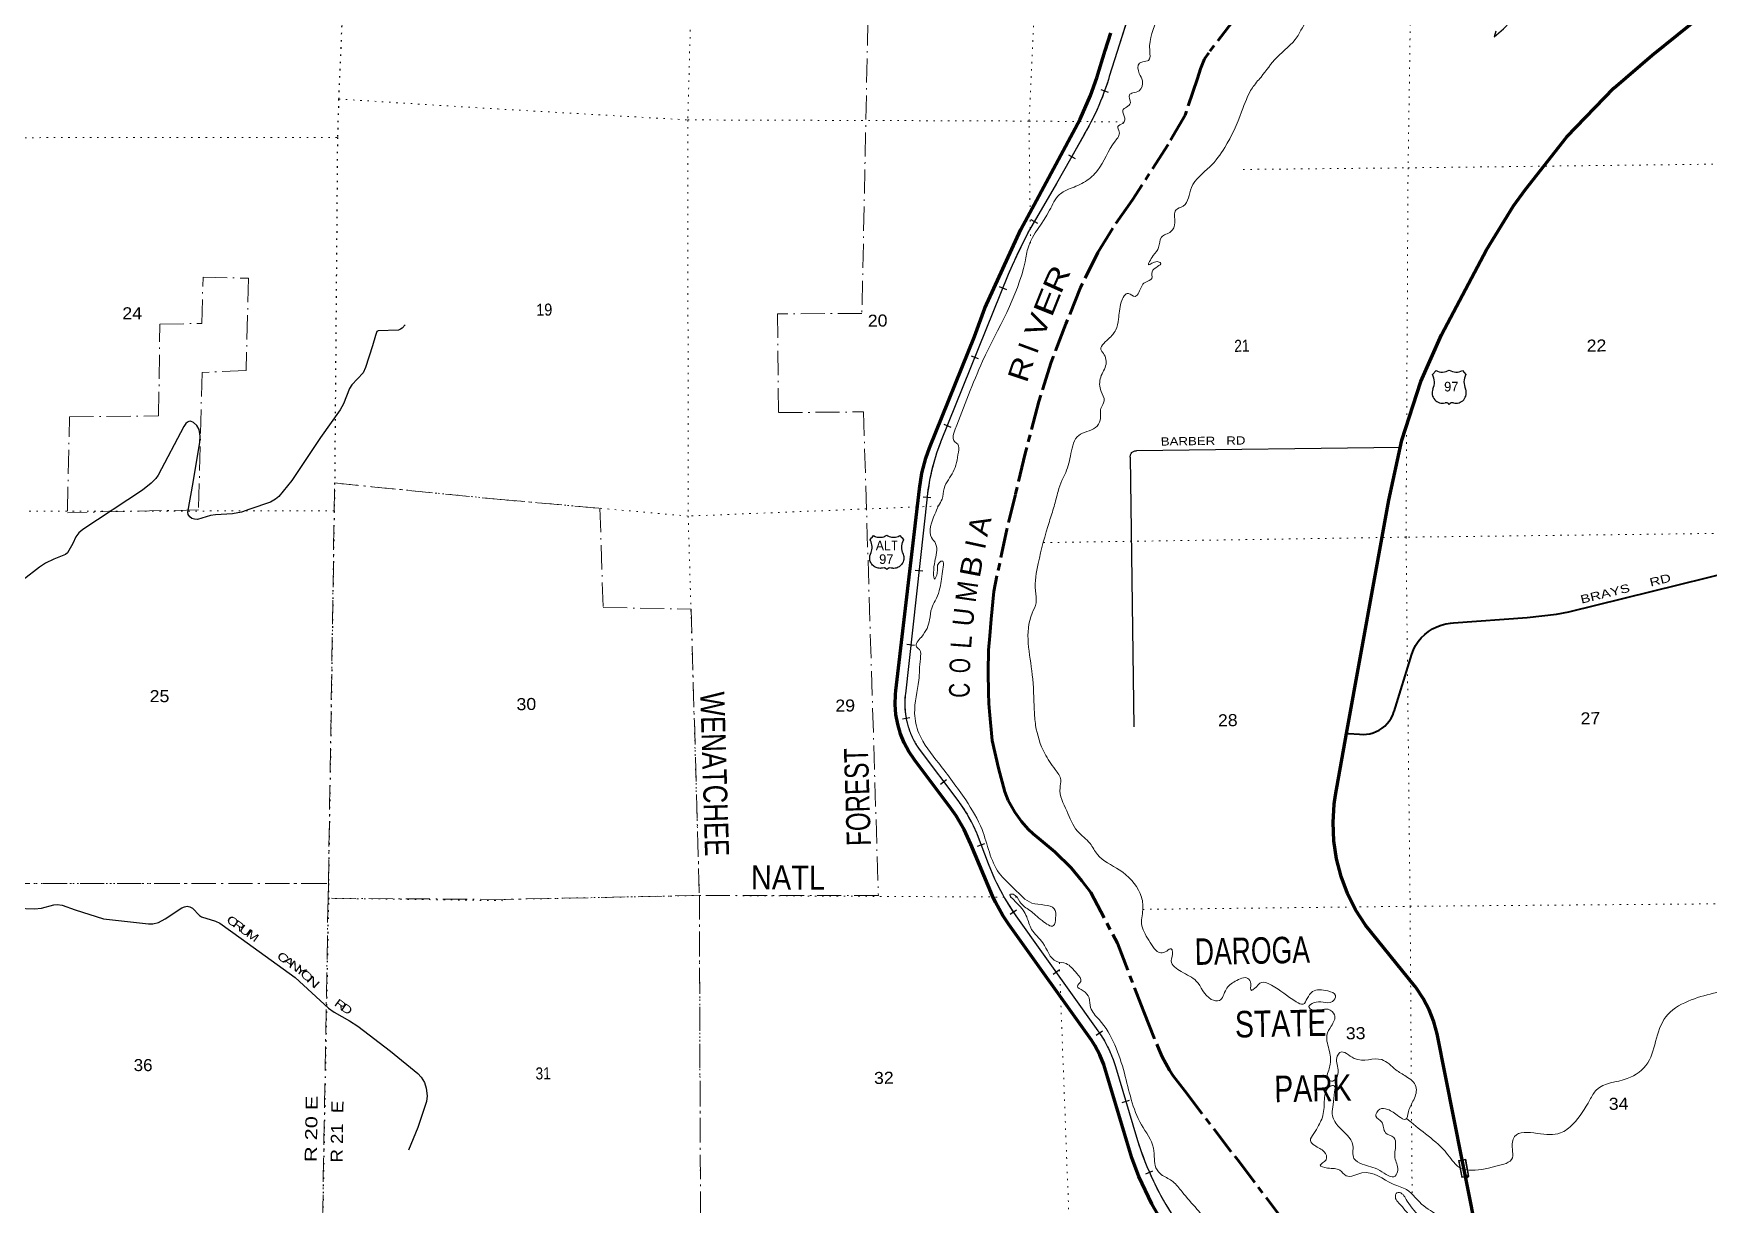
# Model space of a CAD drawing. Header units: feet. Extents: x -3 to 248627, y 0 to 184934.
# Drawn here: x 178981 to 203320, y 75363 to 92388 of the extents above; entities that cross this region are included whole.
import ezdxf
from ezdxf.enums import TextEntityAlignment as Align

# ---------------------------------------------------------------- set-up
doc = ezdxf.new("R2010")
doc.units = ezdxf.units.FT
doc.header["$LTSCALE"] = 70
doc.header["$PDMODE"] = 32
doc.header["$PDSIZE"] = 35
for name, pattern in [('DOT_DASHED', [7.7, 5, -1.2, 0.3, -1.2]), ('DOTTED', [1.5, 0.3, -1.2]), ('LONG_DASH_SHORT_DASH', [9.9, 6, -1.2, 1.5, -1.2])]:
    doc.linetypes.add(name, pattern=pattern)
for name, color, linetype, lineweight in [('11', 7, 'LONG_DASH_SHORT_DASH', 60), ('16', 7, 'Continuous', 25), ('20', 7, 'Continuous', 70), ('26', 7, 'Continuous', 40), ('27', 7, 'Continuous', 35), ('29', 7, 'Continuous', 25), ('30', 7, 'Continuous', 35), ('34', 7, 'Continuous', 25), ('39', 7, 'Continuous', 13), ('44', 7, 'DOT_DASHED', 13), ('57', 7, 'Continuous', 13), ('6', 7, 'DOTTED', 25), ('7', 7, 'DOTTED', 13)]:
    doc.layers.add(name, color=color, linetype=linetype, lineweight=lineweight)
doc.layers.add('41', color=7, linetype='Continuous')
doc.layers.add('55', color=7, linetype='Continuous')

msp = doc.modelspace()

# ---------------------------------------------------------------- linework, layer by layer
at = {"layer": '11'}
for points in [[(196446.2, 92613.84), (196058.78, 92108.69), (195995.08, 92018.4), (195939.34, 91874.99), (195894.22, 91734.24), (195715.06, 91201.77), (195466.91, 90772.87), (194950.68, 89969.53), (194662.73, 89556.56), (194447.75, 89206.01), (194195.62, 88693.48), (193981.99, 88166.3), (193769.66, 87608.61), (193591.78, 87037.64), (193390.12, 86283.43), (193250.78, 85687.22), (193124.71, 85178.66), (192933.56, 84275.72), (192894.47, 83874.04), (192877.88, 83630.39), (192859.63, 83420.49), (192852.99, 83105.8), (192857.96, 82801.79), (192864.6, 82647.76), (192871.9, 82528.92), (192912.33, 82108.68), (193005.28, 81704.99), (193096.73, 81364.96), (193145.89, 81237.61), (193240.18, 81064.97), (193336.39, 80931.51), (193436.79, 80821.31), (193507.15, 80750.91), (193591.78, 80685.23), (193820.11, 80490), (194058.9, 80260.32), (194216.24, 80071.05), (194344.97, 79901.08)], [(194344.97, 79901.08), (194733.04, 79160.85), (195115.23, 78162.31), (195338.17, 77609.94), (195383.29, 77511.68), (195489.45, 77317.81), (195542.54, 77232.83), (195709.74, 77015.06), (196474.12, 76016.52), (197068.64, 75230.43)]]:
    msp.add_lwpolyline(points, dxfattribs=at)
at = {"layer": '16'}
for p, q in [((199309.4, 87429.62), (199360.71, 87488.38)), ((199552.47, 87494.35), (199552.19, 87494.15)), ((199744.56, 87488.47), (199795.95, 87429.62)), ((191379.87, 85093.67), (191379.28, 85093.25))]:
    msp.add_line(p, q, dxfattribs=at)
for points in [[(191136.22, 85028.42), (191157.95, 85053.3), (191166, 85062.51), (191187.81, 85087.49)], [(191141.13, 84816.76), (191152.02, 84842.22), (191157.97, 84860.51), (191162.81, 84883.24), (191165.26, 84906.35), (191165.27, 84929.6), (191162.85, 84952.71), (191158.03, 84975.45), (191150.86, 84997.56), (191148.31, 85003.3), (191136.22, 85028.42)], [(191187.81, 85087.49), (191212.76, 85075.77), (191222.53, 85072.01), (191240.93, 85067.07), (191259.76, 85064.08), (191278.79, 85063.07), (191297.82, 85064.06), (191316.65, 85067.03), (191335.06, 85071.95), (191352.85, 85078.78), (191369.84, 85087.42), (191379.25, 85093.23)], [(191379.87, 85093.67), (191396.39, 85083.87), (191413.66, 85075.94), (191431.66, 85069.86), (191450.2, 85065.7), (191469.07, 85063.49), (191488.07, 85063.28), (191506.98, 85065.04), (191525.61, 85068.78), (191543.75, 85074.44), (191546.65, 85075.69), (191571.65, 85087.57)], [(191571.65, 85087.57), (191593.48, 85062.57), (191601.21, 85053.72), (191623.3, 85028.42)], [(191623.3, 85028.42), (191611.33, 85003.72), (191604.54, 84985.82), (191598.62, 84963.34), (191595.08, 84940.37), (191593.96, 84917.15), (191595.28, 84893.95), (191599.01, 84871.01), (191605.12, 84848.58), (191607.61, 84842.18), (191618.42, 84816.69)], [(191317.49, 84615.94), (191293.48, 84612.35), (191287.51, 84611.85), (191271.66, 84612.17), (191255.94, 84614.16), (191240.51, 84617.77), (191225.54, 84622.98), (191211.2, 84629.72), (191197.64, 84637.93), (191185.01, 84647.5), (191173.45, 84658.35), (191163.09, 84670.34), (191154.04, 84683.35), (191146.4, 84697.24), (191140.26, 84711.85), (191135.67, 84727.02), (191132.7, 84742.59), (191131.36, 84758.38), (191131.69, 84774.23), (191133.67, 84789.95), (191134.2, 84792.22), (191141.13, 84816.76)], [(191618.42, 84816.69), (191625.24, 84792.18), (191626.41, 84786.63), (191628.04, 84770.87), (191628.02, 84755.02), (191626.33, 84739.26), (191623.01, 84723.76), (191618.09, 84708.7), (191611.62, 84694.23), (191603.68, 84680.52), (191594.34, 84667.71), (191583.72, 84655.95), (191571.92, 84645.36), (191559.08, 84636.07), (191545.35, 84628.16), (191530.86, 84621.74), (191515.78, 84616.87), (191500.27, 84613.6), (191484.5, 84611.97), (191468.65, 84611.99), (191465.65, 84612.31), (191441.85, 84615.97)], [(191379.78, 84594.63), (191354.64, 84615.3), (191353.81, 84615.67), (191348.56, 84617.39), (191343.48, 84618.48), (191317.49, 84615.94)], [(191441.85, 84615.97), (191415.65, 84618.37), (191414.42, 84618.2), (191409.09, 84616.85), (191404.64, 84615.2), (191379.78, 84594.63)]]:
    msp.add_lwpolyline(points, dxfattribs=at)
for centre, radius, start, end in [((199116.42, 87318.99), 222.05, 332.97043, 29.75871), ((199451.79, 87646.04), 182.07, 239.97227, 303.45418), ((199653.57, 87645.54), 181.52, 236.33975, 300.08743), ((199653.56, 87646.04), 182.07, 236.54582, 236.59441), ((199988.92, 87318.99), 222.05, 150.24129, 207.02957), ((199455.61, 87164.09), 151.42, 159.09177, 283.81923), ((199649.73, 87164.09), 151.42, 256.18077, 20.90823)]:
    msp.add_arc(centre, radius, start, end, dxfattribs=at)
for centre, major_axis, start_param, end_param in [((199510.95, 86965.27), (-19.56, 51.67), 4.95877769, 6.28318531), ((199594.4, 86965.27), (19.56, 51.67), 0, 1.32637542)]:
    msp.add_ellipse(centre, major_axis=major_axis, ratio=0.929097, start_param=start_param, end_param=end_param, dxfattribs=at)
at = {"layer": '20'}
for points in [[(198061.62, 82210.42), (198674.8, 85602.77), (198863.22, 86476.88), (199141.98, 87326.5), (199439.29, 88005.37), (200095.42, 89241.58), (200487.58, 89882.62), (200653.86, 90114.91), (201260.3, 90887.62), (201944.19, 91592.7), (202502.4, 92071.62), (203249.15, 92671.86)], [(195761.38, 74455.27), (195232.95, 75373.7), (195043.24, 75770.42), (194941.25, 76042.04), (194533.71, 77399.39), (194475.79, 77540.91), (194403.39, 77675.59), (194353.98, 77751.57), (193153.89, 79433.41), (193066.79, 79565.69), (192958.06, 79758.45), (192915.49, 79849.46), (192599.22, 80602.06), (192504.79, 80813.3), (192388.8, 81013.52), (192317.79, 81116.05), (191784.12, 81827.46), (191702.66, 81946.93), (191634.13, 82074.26), (191579.28, 82208.05), (191538.72, 82346.84), (191512.89, 82489.11), (191502.08, 82633.31), (191506.39, 82777.84), (191512.14, 82833.68), (191856.5, 85766.7), (191890.53, 85993.38), (191948.08, 86215.25), (192000.21, 86361.86), (192654.01, 87984.2), (192805.06, 88395.67), (193326.93, 89539.16), (193556.71, 89959.31), (194188.97, 91144.23), (194341.52, 91485.35), (194430.12, 91744.17), (194551.29, 92139.39), (194636.51, 92397.96)], [(199260.24, 78193.22), (199174.62, 78357.04), (199072.34, 78511.01), (199053.81, 78535.52), (198333.88, 79425.06), (198191.7, 79648.52), (198073.66, 79885.61), (197981.05, 80133.75), (197914.89, 80390.2), (197875.89, 80652.17), (197864.49, 80916.77), (197880.81, 81181.12), (197899.93, 81315.89), (198061.62, 82210.42)], [(200020.17, 74602.97), (199740.76, 76012.74), (199377.95, 77843.31), (199328.26, 78021.35), (199260.24, 78193.22)]]:
    msp.add_lwpolyline(points, dxfattribs=at)
at = {"layer": '26'}
msp.add_lwpolyline([(198061.62, 82210.42), (198088.68, 82208.93), (198250.77, 82200), (198300.16, 82197.43), (198349.55, 82200.03), (198398.4, 82207.78), (198446.16, 82220.6), (198492.33, 82238.33), (198536.39, 82260.8), (198577.86, 82287.75), (198616.29, 82318.89), (198651.25, 82353.87), (198682.36, 82392.31), (198709.29, 82433.8), (198731.73, 82477.87), (198749.44, 82524.05), (198751.87, 82531.76), (199007.36, 83363.76), (199032.66, 83428.42), (199064.58, 83490.09), (199102.77, 83548.07), (199146.81, 83601.75), (199196.22, 83650.53), (199250.46, 83693.88), (199308.94, 83731.32), (199371, 83762.44), (199435.98, 83786.91), (199503.16, 83804.45), (199571.81, 83814.87), (199614.06, 83817.67), (200686.71, 83896.43), (201110.89, 83945.44), (201289.73, 83979.77), (201291.4, 83980.14), (204901.55, 84871.47)], dxfattribs=at)
at = {"layer": '29'}
for p, q in [((194918.29, 86230.19), (194969.25, 82309.75)), ((198841.34, 86370.83), (195007.63, 86321.88))]:
    msp.add_line(p, q, dxfattribs=at)
for points in [[(200229.84, 92421.2), (200206.81, 92341.55), (200341.77, 92456.67), (200392.71, 92508)], [(184380.8, 88150.72), (184337.16, 88103.29), (184313.44, 88087.47), (184286.87, 88075.84), (183989.91, 88065.97), (183970.76, 88053.18), (183950.12, 87999.46), (183904.74, 87848.58), (183807.32, 87533.54), (183770.28, 87456.19), (183604.35, 87280.32), (183574.79, 87228.07), (183485.62, 87004.63), (183435.65, 86916.32), (183151, 86512.61), (182734.77, 85889.56), (182544.69, 85655.48), (182499.37, 85617.02), (182426.07, 85576.34), (182124.85, 85470.13), (182001.67, 85428.63), (181870.34, 85402.28), (181624.72, 85390.38), (181555.38, 85382.26), (181366.39, 85324.44), (181320.88, 85324.58), (181282.04, 85334.99), (181250.41, 85361.36), (181229.32, 85393.02), (181226.02, 85430.41), (181300.09, 85858.57), (181398.03, 86445.47), (181402.98, 86535.9), (181390.12, 86630.11), (181353.21, 86688.14), (181308.4, 86730.34), (181260.95, 86752.77), (181237.23, 86748.81), (181218.78, 86735.62), (181195.05, 86717.15), (181167.48, 86675), (180793.83, 85965.87), (180760.11, 85917.92), (180691.58, 85849.34), (180564.16, 85749.59), (179697.8, 85178.03), (179640.2, 85129.42), (179597.64, 85069.89), (179552.7, 84974.26), (179494.83, 84869.42), (179473.74, 84837.77), (179445.15, 84814.96), (179276.93, 84745.65), (179157.42, 84687.42), (179066.82, 84629.89), (178830.97, 84443.69)], [(194918.29, 86230.19), (194922.61, 86260.77), (194929.51, 86280.06), (194939.14, 86293.85), (194947.87, 86301.2), (194963.02, 86310.39), (194982.77, 86318.66), (195007.63, 86321.88)], [(178740.99, 79672.18), (178997.93, 79659.72), (179096.42, 79669.55), (179275.67, 79722.3), (179322.69, 79723.98), (179396.92, 79717.03), (179587.98, 79647.31), (179996.02, 79517.32), (180651.65, 79444.03), (180714.81, 79445.48), (180796.63, 79465.13), (180893.05, 79516.86), (181135.05, 79676.99), (181173.58, 79693.3), (181215.75, 79698.57), (181252.66, 79693.3), (181291.62, 79669.93), (181392.36, 79566.69), (181422.69, 79546.25), (181626.97, 79484.92), (181688.05, 79455.53), (181998.25, 79228.54), (182783.79, 78663.15), (183269.19, 78216.19), (183350.26, 78160.66), (183574.96, 78034.19), (183692.46, 77955.96), (184167.91, 77593.46), (184563.46, 77269.26), (184613.36, 77212.7), (184660.99, 77134.74), (184687.35, 77052.97), (184700.53, 76944.83), (184689.42, 76859.76), (184566.93, 76481.5), (184428.13, 76155.35)]]:
    msp.add_lwpolyline(points, dxfattribs=at)
at = {"layer": '34', "lineweight": 13}
for p, q in [((194874.58, 92590.09), (194612.6, 91760.76)), ((193142.92, 88882.52), (192160.25, 86448.05)), ((191966.15, 85650.62), (191649.97, 82788.6)), ((191850.03, 81981.52), (192427.12, 81215.39)), ((193256.65, 79559.51), (194447.84, 77888.45)), ((194701.06, 77367.89), (195008.98, 76340.65))]:
    msp.add_line(p, q, dxfattribs=at)
at = {"layer": '34'}
for p, q in [((194491.58, 91573.53), (194595.72, 91536.25)), ((194018.58, 90623.59), (194114.95, 90569.29)), ((193475.27, 89684.51), (193570.79, 89628.74)), ((193015, 88708.53), (193117.57, 88667.13)), ((192606.16, 87702.65), (192708.73, 87661.25)), ((192207.25, 86707.41), (192309.81, 86666.01)), ((191909.88, 85652.23), (192019.82, 85640.08)), ((191794.74, 84586.22), (191904.68, 84574.07)), ((191672.91, 83507.28), (191782.86, 83495.13)), ((191608.02, 82425.17), (191716.82, 82445.06)), ((192160.68, 81475.85), (192249.03, 81542.4)), ((192699.98, 80574.23), (192803.54, 80613.08)), ((193170.97, 79585.54), (193263.08, 79646.78)), ((193795.34, 78711.65), (193885.4, 78775.85)), ((194422.19, 77826.85), (194513.88, 77888.72)), ((194801.27, 76847.26), (194907.22, 76879.02)), ((195143.06, 75809.88), (195243.97, 75855.17))]:
    msp.add_line(p, q, dxfattribs=at)
for points in [[(194878.9, 92597.81), (194613.65, 91760.44), (194601, 91718.44), (194580.53, 91654.52), (194558.73, 91591.39), (194536.27, 91528.64), (194512.44, 91465.8), (194487.8, 91403.88), (194461.98, 91342.2), (194434.63, 91280.97), (194406.83, 91220.46), (194377.84, 91160.19), (194347.33, 91100.36), (194316.35, 91041.26), (194284.38, 90982.73), (194250.9, 90924.66), (193845.21, 90204.69), (193453.67, 89534.06), (193390.31, 89412.58), (193325.47, 89280.88), (193262.49, 89149.29), (193201.84, 89016.73), (193143.94, 88882.1), (192161.28, 86447.65), (192158.23, 86439.52), (192139.03, 86388.71), (192120.77, 86337.81), (192103.37, 86286.19), (192087.2, 86234.43), (192071.66, 86182.6), (192056.97, 86130.07), (192043.25, 86077.74), (192030.41, 86025.01), (192018.79, 85971.83), (192007.81, 85918.9), (191997.73, 85865.55), (191988.86, 85811.77), (191980.63, 85758.22), (191973.34, 85704.58), (191967.24, 85650.5), (191651.06, 82788.48), (191648.68, 82768.27), (191646.8, 82748.16), (191645.24, 82727.98), (191643.9, 82707.66), (191643.04, 82687.41), (191642.54, 82667.22), (191642.26, 82646.9), (191642.45, 82626.63), (191643, 82606.43), (191643.89, 82586.08), (191645.14, 82565.9), (191646.63, 82545.71), (191648.57, 82525.47), (191650.9, 82505.4), (191653.57, 82485.29), (191656.49, 82465.27), (191659.86, 82445.19), (191663.49, 82425.32), (191667.59, 82405.39), (191671.94, 82385.66), (191676.64, 82365.89), (191681.71, 82346.31), (191687.15, 82326.79), (191692.83, 82307.36), (191698.99, 82288), (191705.38, 82268.72), (191712.15, 82249.62), (191719.18, 82230.62), (191726.68, 82211.79), (191734.43, 82193.05), (191742.45, 82174.51), (191750.82, 82156.03), (191759.56, 82137.75), (191768.66, 82119.55), (191777.91, 82101.56), (191787.65, 82083.74), (191797.65, 82066.12), (191807.89, 82048.58), (191818.41, 82031.37), (191829.4, 82014.22), (191840.53, 81997.28), (191850.92, 81982.16), (192428, 81216.05), (192433.13, 81209.14), (192457.04, 81175.45), (192480.09, 81141.4), (192502.7, 81107.17), (192524.84, 81072.23), (192546.23, 81037.23), (192567.08, 81001.74), (192587.13, 80965.66), (192606.66, 80929.63), (192625.63, 80893.09), (192643.83, 80855.98), (192661.5, 80818.89), (192678.52, 80781.53), (192694.76, 80743.58), (192853.71, 80319.92), (192947.13, 80098.7), (192974.2, 80041.57)], [(192974.2, 80041.57), (193002.43, 79985.36), (193031.65, 79929.62), (193061.67, 79873.84), (193092.85, 79819.01), (193124.86, 79764.97), (193157.67, 79710.9), (193191.64, 79657.77), (193226.45, 79605.43), (193257.55, 79560.14), (194448.74, 77889.09), (194460.41, 77872.49), (194477.8, 77846.72), (194494.95, 77820.5), (194511.42, 77794.08), (194527.59, 77767.38), (194543.26, 77740.53), (194558.51, 77713.17), (194573.07, 77685.62), (194587.29, 77657.96), (194601.1, 77629.82), (194614.35, 77601.69), (194627.13, 77573.23), (194639.28, 77544.39), (194651.03, 77515.63), (194662.32, 77486.54), (194672.99, 77457.07), (194683.24, 77427.68), (194693, 77398.13), (194702.11, 77368.21), (195010.03, 76340.97), (195029.09, 76277.92), (195052.83, 76204.3), (195078.11, 76131.58), (195104.13, 76059.29), (195131.75, 75986.91), (195160.3, 75915.6), (195190.2, 75844.57), (195221.85, 75774.05), (195254.04, 75704.35), (195287.59, 75634.95), (195322.91, 75566.07), (195358.75, 75498), (195395.73, 75430.61), (195434.45, 75363.74), (196205.35, 74106.19)]]:
    msp.add_lwpolyline(points, dxfattribs=at)
at = {"layer": '34', "lineweight": 13}
for points in [[(194249.94, 90925.2), (193844.26, 90205.24), (193452.71, 89534.59)], [(192693.74, 80743.17), (192852.69, 80319.51), (192946.13, 80098.25)]]:
    msp.add_lwpolyline(points, dxfattribs=at)
for centre, radius, start, end in [((190942.78, 92857.1), 3830.08, 329.7084, 343.3668), ((200856.38, 85617.58), 8376, 152.11832, 157.05811), ((195059.53, 85320.01), 3111, 158.74014, 173.89953), ((192803.79, 82646.28), 1162.56, 172.968, 214.87586), ((190521.54, 79828.11), 2357.08, 22.84389, 36.05511), ((196221.34, 81627.17), 3614.49, 205.02381, 214.89293), ((192989.2, 76857.05), 1786.45, 16.61589, 35.26417), ((199243.21, 77598.72), 4417.18, 196.54763, 210.40444)]:
    msp.add_arc(centre, radius, start, end, dxfattribs=at)
at = {"layer": '39'}
for points in [[(195315.79, 92601.55), (195200.69, 92138), (195182.96, 91996.72), (195098.76, 91975.12), (195050.79, 91954.15), (195049.3, 91805.09), (195095.4, 91699.14), (195049.52, 91555.35), (194953.41, 91523.48), (194905.55, 91496.47), (194919.61, 91379.9), (194864.28, 91318.52), (194808.74, 91269.22), (194838.84, 91156.96), (194807.94, 91079.9), (194736.23, 91034.35), (194757.66, 90958.18), (194699.53, 90824.25), (194441.02, 90396.84), (194266.56, 90236.72), (194042.82, 90132.15), (193887.26, 90044.86), (193746.16, 89816.85), (193437.1, 89283.83), (193388.4, 89069.51), (192772.69, 87624.88), (192374.78, 86633.14), (192344.59, 86513.8), (192361.66, 86457.7), (192410.65, 86418.27), (192420.69, 86301.63), (192345.04, 86014.33), (192274.49, 85900.33), (192212.2, 85774.38), (192182.67, 85616.78), (192131.98, 85519.23), (192077.67, 85397.45), (192031.09, 85058.29), (192088.89, 84974.71), (192103.2, 84844.04), (192059.92, 84547.24), (192073.58, 84454.83), (192112.33, 84544.12), (192134.01, 84689.5), (192177.82, 84718.46), (192185, 84533.29), (192140.94, 84282.8), (192082.95, 84140.81), (192032.39, 84035.21), (192003.06, 83865.52), (191882.51, 83613.7), (191812.44, 83471.51), (191853.39, 83431.94), (191867.76, 83297.25), (191844.89, 82984.68), (191784.64, 82502.3), (191845.9, 82215.36), (192135.24, 81777.29), (192526.88, 81244.33), (192763.75, 80813.41), (193012.1, 80181.3), (193237.56, 79947.55), (193486.63, 79746.44), (193672.36, 79717.43), (193814.23, 79663.5), (193833.8, 79526.17), (193802.3, 79417.59), (193635.94, 79491.24), (193460.3, 79637.23), (193313.18, 79763.57), (193214.64, 79874.65), (193178.37, 79876.04), (193265.07, 79750.66), (193413.56, 79543.78), (193485.09, 79363.76), (193649.54, 79165.21), (193843.35, 78898.69), (193984.87, 78864.89), (194140.35, 78720.56), (194198.67, 78606.78), (194151.52, 78537.48), (194233.2, 78470.42), (194319.52, 78367.19), (194342.05, 78226.6), (194465.84, 78051.52), (194693.56, 77684.89), (194833.47, 77272.43), (195079.78, 76523.47), (195254.69, 76184.12), (195269.51, 76023.26), (195291.76, 75898.77), (195378.16, 75791.52), (195388.6, 75785.21)], [(197514.12, 92620.99), (197429.67, 92490.8), (197343.64, 92340.28), (197046.74, 92039.08), (196818, 91755.17), (196691.81, 91597.91), (196536.64, 91250.83), (196291.78, 90731), (196075.09, 90449.32), (195806.41, 90146.59), (195686.13, 89878.66), (195582.42, 89820.47), (195565.37, 89638.92), (195507.21, 89507), (195371.67, 89426.11), (195329.92, 89276.35), (195251.39, 89158.18), (195185.21, 89024.11), (195309.26, 89070.56), (195357.91, 89051.27), (195235.23, 88924.27), (195232.85, 88827.56), (195133.17, 88769.44), (195043.04, 88622.87), (194987.64, 88565.52), (194890.26, 88608.14), (194787.72, 88481.5), (194747.61, 88235.1), (194706, 88077.29), (194599.5, 87946.55), (194497.7, 87775.61), (194514.15, 87755.75), (194565.47, 87579.41), (194488.11, 87392.78), (194495.7, 87183.46), (194538.29, 87047.25), (194491.83, 86937.69), (194482.63, 86768.35), (194412.01, 86658.37), (194168.29, 86545.39), (194055.99, 86281.63), (193980.14, 86006.41), (193925.76, 85888.66), (193870.06, 85730.6), (193811.36, 85512.07), (193742.59, 85293.37), (193579.83, 84682.33), (193540.25, 84286.9), (193549.3, 84109.83), (193491.45, 83959.79), (193494.58, 83065.63), (193523.41, 82554.58), (193543.35, 82329.36), (193675.14, 81920.79), (193828.14, 81685.79), (193907.17, 81538.12), (193897.08, 81421.13), (193995.43, 81084.49), (194149.38, 80793.11), (194333.7, 80611.02), (194441.11, 80451.76), (194759.03, 80227.68), (195062.9, 79882.51), (195102.62, 79677.77), (195082.38, 79447.82), (195187.2, 79203.93), (195363.46, 79021.7), (195447.59, 79047.32), (195511.46, 79080.65), (195532.27, 79040.74), (195514.47, 78903.48), (195658.05, 78748.87), (195877.84, 78611.7), (196095.8, 78345.6), (196212.89, 78327.49), (196310.8, 78490.31), (196441.66, 78609.39), (196626.2, 78650.85), (196667.79, 78573.02), (196677.49, 78476.52), (196721.36, 78501.45), (196828.55, 78591.92), (196970.21, 78550.07), (197328.66, 78310.57), (197429.92, 78276.08), (197488.94, 78357.66), (197567.74, 78459.72), (197789.09, 78467.59), (197898.95, 78401.01), (197856.11, 78315.68), (197719.37, 78305.26), (197582.63, 78294.83), (197515.08, 78241.3), (197572.4, 78185.9), (197793.61, 78201.82), (197887.65, 78118.86), (197838.05, 77956.88)], [(199707.14, 75895.44), (199838.83, 75864.77), (200228.51, 75919.86), (200472.1, 76040.89), (200469.9, 76169.75), (200503.05, 76351.58), (200832.48, 76397.57), (201170.65, 76403.43), (201349.69, 76531.4), (201597.35, 76886.13), (201691.58, 77028.74), (202139.8, 77193.59), (202437.89, 77424.33), (202564.72, 77780.99), (202727.98, 78126.19), (203070.7, 78337.56), (203439.36, 78444.64), (203736.38, 78502.15), (204004.95, 78575.28), (204464.29, 78677.9), (204941.32, 78688.18), (205348.75, 78646.9), (205682.21, 78692.96), (206068.62, 78703.68), (206381.67, 78765.5), (206529.07, 78623.05), (206783.45, 78583.14), (207053.79, 78551.58), (207516.37, 78346.11), (207738.4, 78313.7), (207908.91, 78469.72), (208016.37, 78544.09), (208022.16, 78677.11), (208211.37, 78799.21), (208461.71, 78878.07), (208751.45, 78653.5), (208876.68, 78393.85), (209012.55, 78218.97), (209064.49, 78006.39), (209322.77, 77736.96), (209575.73, 77543.97), (209735.27, 77397.7), (209785.79, 77032.03), (209846.14, 76561.8), (209996.11, 76268.34), (210080.84, 76022.09), (210131.55, 75881.99), (210176.93, 75818.33)], [(197838.05, 77956.88), (197775.9, 77822.88), (197812.08, 77589.88), (197819.67, 77380.56), (197793, 77291.48), (197782.49, 77198.66), (197843.63, 77155.41), (197903.47, 77188.67), (197937.45, 77322.18), (197926.04, 77519.36), (197965.4, 77572.4), (198172.23, 77487.37), (198571.19, 77470.11), (198779.11, 77320.65), (198925.69, 77226.52), (199069.13, 77079.97), (199036.18, 76886.06), (198958.61, 76711.51), (198920.21, 76602.09), (198818.81, 76644.64), (198655.99, 76746.55), (198543.2, 76748.62), (198488.55, 76646.97), (198570.51, 76563.81), (198625.52, 76407.67), (198747.52, 76337.28), (198773.6, 76224.95), (198764.6, 76043.53), (198803.92, 75862.96), (198769.12, 75777.76), (198542.24, 75858.42), (198286.97, 75950.67), (198168.78, 76033.21), (198153.48, 76222.26), (197935.18, 76508.49), (197851.75, 76678.23), (197865.49, 76817.44), (197886.5, 77003.09), (197881, 77089.6), (197830.71, 77086.71), (197785.03, 77049.67), (197736.39, 76831.31), (197699.97, 76605.12), (197653.24, 76511.66), (197586.79, 76393.7), (197536.16, 76292.12), (197597.78, 76220.69), (197736.24, 76130.44), (197762.38, 76014.08), (197679.14, 75936.11), (197784.56, 75893.63), (197962.32, 75860.46), (198056.28, 75781.53), (198285.14, 75821.74), (198738.9, 75660.43), (198933.58, 75579.22), (199183.27, 75341.86), (199420.12, 75148.6), (199442.24, 75032.17), (199334.91, 74949.75), (199253.85, 74980.57), (199138.18, 75151.77), (198940.42, 75414.19), (198829.6, 75537.13), (198789.41, 75532.41), (198769.96, 75491.79), (198848.85, 75352.18), (199009.28, 75153.56), (199190.26, 74931.13), (199284.43, 74840.12), (199337.46, 74563.11), (199528.34, 74232.09), (199795.02, 73942.67), (200105.02, 73710.39), (200337.65, 73529.13), (200560.73, 73198.68), (200727.58, 72859.19), (200854.06, 72289.41), (200857.3, 71862.5), (200778.58, 71518.76), (200680.81, 71347.89), (200486.97, 71143.13), (200346.16, 70899.01), (200313.69, 70676.91), (200281.64, 70430.65), (200336.17, 70302.7), (200319.81, 70080.88), (200271.79, 69826.28), (200255.15, 69620.57), (200319.65, 69380.01), (200407.02, 68978.72), (200383.5, 68704.41), (200348.45, 68397.68), (200195.35, 68165.43), (200125.69, 67999.08), (199960.17, 67786.75), (199597.54, 67325.31)], [(198927.98, 76618.34), (199209.74, 76389.6), (199491.9, 76136.69), (199664.55, 75930.23), (199707.14, 75895.44)], [(195388.6, 75785.21), (195536.84, 75695.58), (195672.26, 75546.88), (196091.6, 75042.59), (196340.07, 74640.07), (196589.56, 74177.15)]]:
    msp.add_spline(points, degree=3, dxfattribs=at)
at = {"layer": '44'}
for points in [[(191105.2, 92565.45), (191018.95, 88318.32), (189791.24, 88310.95), (189805.51, 86875.28), (191041.23, 86886.8), (191257.54, 79853.5), (188656.39, 79856.09), (185819.29, 79798.38)], [(179474.69, 85444.81), (179504.19, 86815.12), (180799.39, 86828.18), (180816.95, 88162.17), (181426.32, 88172.58), (181444.13, 88843.65), (182103.87, 88830.07), (182072.26, 87487.96), (181430.76, 87461.31), (181379.28, 85462.23), (179477.35, 85421.01)], [(178041.12, 80029.01), (183266.33, 80029.02), (183357.01, 85852.71), (185771.31, 85612.51)], [(185771.31, 85612.51), (187211.64, 85485.89), (187258.58, 84041.87), (188537.32, 84019.54), (188656.39, 79856.09), (188675.67, 74462.96), (194057.65, 74350.79), (194089.56, 68925.66), (188607.55, 68999.85), (188657.93, 73125.26), (187293.95, 73153.52), (187325.15, 74486.48), (185862.89, 74515.87)], [(185819.29, 79798.38), (183261.02, 79815.41), (183266.33, 80029.02)], [(183261.02, 79815.41), (183172.38, 74570.03), (185862.89, 74515.87)]]:
    msp.add_lwpolyline(points, dxfattribs=at)
at = {"layer": '55'}
msp.add_point((199813.68, 75770.94), dxfattribs=at)
at = {"layer": '57'}
for p, q in [((199688.86, 76001.85), (199792.05, 76021.26)), ((199735.06, 75756.16), (199688.86, 76001.85)), ((199838.25, 75775.56), (199792.05, 76021.26)), ((199838.25, 75775.56), (199735.06, 75756.16))]:
    msp.add_line(p, q, dxfattribs=at)
msp.add_lwpolyline([(199785.66, 76011.91), (199698.2, 75995.46), (199741.44, 75765.5), (199828.9, 75781.94)], close=True, dxfattribs=at)
at = {"layer": '6'}
msp.add_lwpolyline([(183459, 92501.81), (183414.67, 91434.25), (183397.6, 90877.88), (183357.01, 85852.71), (183350.72, 85448.85), (183266.33, 80029.02), (183265.8, 79746.14), (183172.38, 74570.03), (183085.43, 72045.6), (183231.68, 69166.6), (183359.17, 63484.24), (183331.52, 61238.39)], dxfattribs=at)
at = {"layer": '7'}
for p, q in [((183414.67, 91434.25), (185724.45, 91290.05)), ((183357.01, 85852.71), (185771.31, 85612.51)), ((193251.54, 79832.39), (193363.57, 79831.82)), ((183261.02, 79815.41), (185835.35, 79780.06)), ((199004.38, 76814.11), (199013.4, 75517.49))]:
    msp.add_line(p, q, dxfattribs=at)
for points in [[(188526.84, 92543.7), (188488.69, 91131.53), (188494.08, 85371.61), (188656.39, 79856.09), (188675.67, 74462.96), (188607.55, 68999.85), (188754.34, 63449.82), (188732.2, 60767.27)], [(193467.88, 89341.34), (193446.22, 91114.71), (193516.97, 92586.05)], [(198987.79, 92628.57), (198954.64, 90434.76), (198925.2, 85064.96), (198984.3, 79698.7), (199001.9, 77168.66)], [(185724.45, 91290.05), (188488.69, 91131.53), (193446.22, 91114.71), (194819.29, 91100.58)], [(157367.92, 90777.8), (158337.87, 90805.32), (163299.6, 90931.69), (168309.51, 91079.02), (173297.18, 90985.84), (178331.17, 90872.42), (183397.6, 90877.88)], [(196558.5, 90410.93), (198954.64, 90434.76), (204285.3, 90498.93), (209667.1, 90515.64), (214959.72, 90567.06)], [(183350.72, 85448.85), (178187.52, 85439.84), (173058.26, 85593.63), (167993.42, 85765.22), (162833.24, 85570), (160703.41, 85493.94)], [(192131.32, 85517.83), (188494.08, 85371.61), (185771.31, 85612.51)], [(214993.53, 85266.83), (209715.28, 85199.55), (204336.38, 85130.52), (198925.2, 85064.96), (193654.59, 84985.73)], [(163700.95, 80229.84), (167605.45, 80419.95), (172815.05, 80196.14), (178041.12, 80029.01), (183266.33, 80029.02)], [(185819.29, 79798.47), (188656.39, 79856.09), (193206.98, 79832.62)], [(195101.24, 79653.48), (198984.3, 79698.7), (204395.85, 79742.11), (209710.54, 79797.95), (215055.56, 79846.25), (216790.43, 79852.54)], [(194116.48, 64899.94), (194089.56, 68925.66), (194057.65, 74350.79), (193887.4, 78879.3)]]:
    msp.add_lwpolyline(points, dxfattribs=at)

# ---------------------------------------------------------------- texts
at = {"layer": '16'}
for p in [(199582.36, 87183.84), (191373.13, 84676.19)]:
    msp.add_text('97', height=140, dxfattribs=at).set_placement(p, align=Align.CENTER)
for s, width, p in [('AL', 0.95, (191329.16, 84874.5)), ('T', 0.8, (191492.1, 84875.16))]:
    msp.add_text(s, height=140, dxfattribs=dict(at, width=width)).set_placement(p, align=Align.CENTER)
at = {"layer": '27', "width": 1.35}
msp.add_text('BRAYS     RD', height=120, rotation=13.869, dxfattribs=at).set_placement((201475.35, 84097.66))
at = {"layer": '30', "width": 1.2}
msp.add_text('BARBER   RD', height=120, rotation=0.732, dxfattribs=at).set_placement((195361.65, 86396.41))
at = {"layer": '30'}
for s, rotation, width, p in [('C', 323.805, 1.4, (181837.09, 79433.21)), ('R', 323.805, 1.4, (181929.4, 79365.65)), ('U', 323.805, 1.4, (182022.08, 79297.83)), ('M', 324.256, 1.3, (182131.25, 79221.38)), ('C', 324.256, 1.4, (182572.29, 78904.44)), ('A', 324.256, 1.55, (182656.12, 78844.44)), ('N', 324.256, 1.4, (182747.86, 78779.14)), ('Y', 324.256, 1.5, (182835.82, 78714.68)), ('O', 317.361, 1.5, (182912.12, 78643.41)), ('N', 317.361, 1.6, (183005.57, 78554.1)), ('R', 323.361, 1.4, (183405.98, 78219.49)), ('D', 325.59, 1.35, (183499.16, 78155.48))]:
    msp.add_text(s, height=120, rotation=rotation, dxfattribs=dict(at, width=width)).set_placement(p, align=Align.CENTER)
at = {"layer": '41'}
for s, rotation, width, p in [('R', 65.949, 1.3, (193983.98, 88757.08)), ('E', 68.27, 1.45, (193847.68, 88427.99)), ('V', 68.938, 1.2, (193710.08, 88094.47)), ('R', 71.486, 1.2, (193468.04, 87461.26)), ('A', 76.61, 1.05, (192871.75, 85198.31)), ('B', 79.302, 1.15, (192757.52, 84612.82)), ('M', 81.826, 0.9, (192691.21, 84254.37)), ('U', 83.611, 0.9, (192644.43, 83887.39)), ('L', 85.907, 0.85, (192612.25, 83533.32)), ('O', 89.04, 0.7, (192592.07, 83195.74)), ('C', 91.119, 0.75, (192585.09, 82841.69))]:
    msp.add_text(s, height=300, rotation=rotation, dxfattribs=dict(at, width=width)).set_placement(p, align=Align.CENTER)
for rotation, p in [(69.753, (193579.15, 87766.27)), (77.749, (192816.54, 84928.52))]:
    msp.add_text('I', height=300, rotation=rotation, dxfattribs=at).set_placement(p, align=Align.CENTER)
at = {"layer": '44'}
for s, height, rotation, width, p in [('WENATCHEE', 350, 271.686, 0.8, (188669.44, 82812.24)), ('FOREST', 350, 91.762, 0.75, (191149.71, 80582.89)), ('NATL', 350, 359.705, 0.9, (189404.78, 79944.7)), ('DAROGA', 385, 1.098, 0.75, (195858.9, 78845.54)), ('STATE', 385, 1.098, 0.8, (196443.24, 77790.61)), ('PARK', 385, 1.098, 0.8, (197014.87, 76850.06))]:
    msp.add_text(s, height=height, rotation=rotation, dxfattribs=dict(at, width=width)).set_placement(p)
at = {"layer": '6'}
for s, width, p in [('R 20 E', 1.35, (183096.18, 75979.16)), ('R 21  E', 1.15, (183471.28, 75972.95))]:
    msp.add_text(s, height=175, rotation=89.032, dxfattribs=dict(at, width=width)).set_placement(p)
at = {"layer": '7'}
for s, width, p in [('24', 1.1, (180272.42, 88232.85)), ('25', 1.1, (180668.82, 82666.78)), ('36', 1.05, (180436.94, 77303.03))]:
    msp.add_text(s, height=175, dxfattribs=dict(at, width=width)).set_placement(p)
for s, width, p in [('19', 0.9, (186286.71, 88282.98)), ('20', 1.1, (191105.64, 88123.64)), ('21', 0.85, (196430.95, 87758.75)), ('22', 1.1, (201551.17, 87761.07)), ('30', 1.1, (186000.81, 82548.73)), ('29', 1.1, (190634.52, 82527.4)), ('27', 1.1, (201462.17, 82342.49)), ('28', 1.1, (196193.31, 82314.05)), ('33', 1.1, (198051.11, 77763.65)), ('31', 0.85, (186277.53, 77180.54)), ('32', 1.1, (191195.94, 77114.68)), ('34', 1.1, (201872.62, 76738.97))]:
    msp.add_text(s, height=175, rotation=0.993, dxfattribs=dict(at, width=width)).set_placement(p)

doc.saveas('drawing.dxf')
